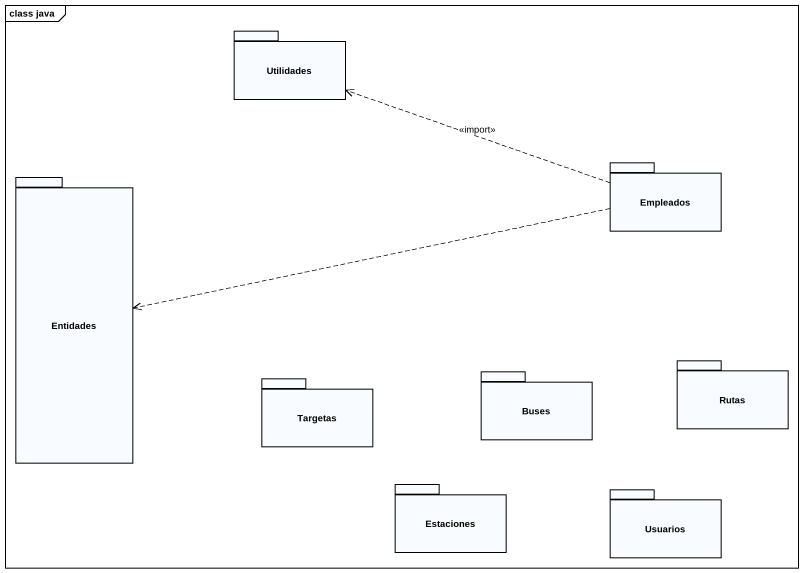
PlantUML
@startuml
mainframe class java
package Utilidades {
}
package Entidades {
}
package Empleados {
}
package Targetas {
}
package Buses {
}
package Rutas {
}
package Estaciones {
}
package Usuarios {
}
Empleados .left.> Utilidades : <<import>>
Empleados .left.> Entidades
@enduml
